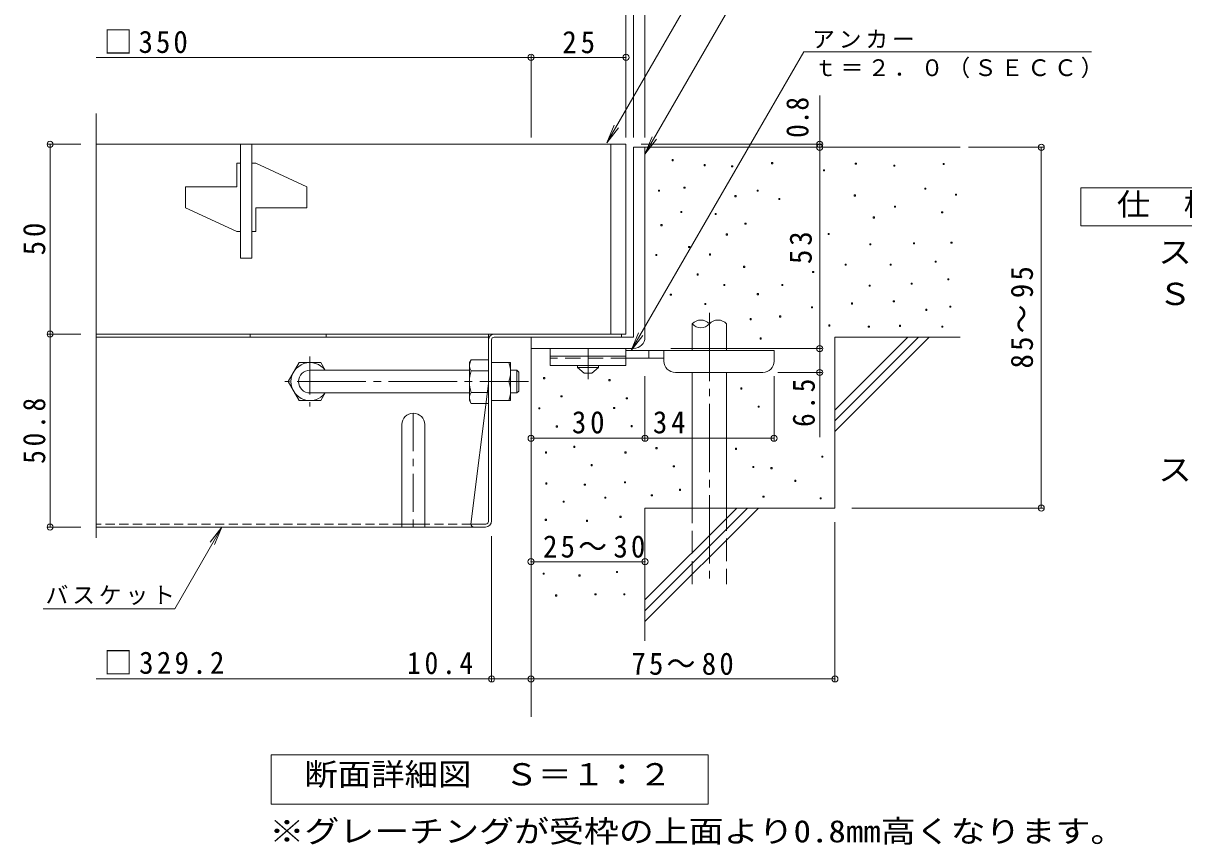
# Model space of a CAD drawing. Units: millimetres on the paper, enlarged 4 times, with parts at other scales. Extents: x -764 to 1063, y -779 to 732.
# Drawn here: x -764 to -153, y -611 to -179 of the extents above; entities that cross this region are included whole.
import ezdxf
from ezdxf.enums import TextEntityAlignment as Align

# ---------------------------------------------------------------- set-up
doc = ezdxf.new("R2010")
doc.units = ezdxf.units.MM
doc.header["$LTSCALE"] = 4
doc.header["$PDMODE"] = 32
doc.header["$PDSIZE"] = 3.2
for name, pattern in [('CHAIN1', [8, 5, -1, 1, -1]), ('CHAIN2', [12, 9, -1, 1, -1]), ('DASHED1', [1.8, 1.2, -0.6]), ('DASHED2', [3, 2, -1]), ('DASHED3', [4, 3, -1])]:
    doc.linetypes.add(name, pattern=pattern)
for name, color, linetype, lineweight in [('D-0_芯', 7, 'Continuous', 9), ('D-1_躯体', 2, 'Continuous', 9), ('D-2_仕上', 3, 'Continuous', 9), ('D-4_その他', 7, 'Continuous', 9), ('D-5_文字', 7, 'Continuous', 9), ('D-6_寸法', 6, 'Continuous', 9), ('D-7_ハッチ', 2, 'Continuous', 9), ('D-8_記号', 2, 'Continuous', 9), ('D-9_0-HOJO', 2, 'Continuous', 9), ('D-B_7-WAKU-T', 2, 'Continuous', 9)]:
    doc.layers.add(name, color=color, linetype=linetype, lineweight=lineweight)
doc.styles.add('ＭＳ ゴシック', font='')
doc.styles.get('ＭＳ ゴシック').set_extended_font_data('MS Gothic')

msp = doc.modelspace()

# ---------------------------------------------------------------- linework, layer by layer
at = {"layer": 'D-0_芯'}
for points in [[(-422.302, -251.118), (-422.302, -250.517), (-421.702, -250.517), (-421.702, -251.118)], [(-405.414, -253.757), (-405.414, -253.157), (-404.814, -253.157), (-404.814, -253.757)], [(-390.97, -254.359), (-390.97, -253.759), (-390.37, -253.759), (-390.37, -254.359)], [(-369.902, -252.738), (-369.902, -252.138), (-369.302, -252.138), (-369.302, -252.738)], [(-342.627, -256.446), (-342.627, -255.846), (-342.027, -255.846), (-342.027, -256.446)], [(-325.843, -252.927), (-325.843, -252.327), (-325.244, -252.327), (-325.244, -252.927)], [(-305.541, -254.01), (-305.541, -253.41), (-304.941, -253.41), (-304.941, -254.01)], [(-279.554, -253.198), (-279.554, -252.598), (-278.954, -252.598), (-278.954, -253.198)], [(-429.511, -267.242), (-429.511, -266.642), (-428.911, -266.642), (-428.911, -267.242)], [(-416.072, -265.664), (-416.072, -265.064), (-415.472, -265.064), (-415.472, -265.664)], [(-377.547, -267.244), (-377.547, -266.644), (-376.947, -266.644), (-376.947, -267.244)], [(-289.299, -266.191), (-289.299, -265.591), (-288.699, -265.591), (-288.699, -266.191)], [(-273.069, -269.266), (-273.069, -268.666), (-272.469, -268.666), (-272.469, -269.266)], [(-389.251, -270.062), (-389.251, -269.462), (-388.65, -269.462), (-388.65, -270.062)], [(-366.123, -271.635), (-366.123, -271.035), (-365.522, -271.035), (-365.522, -271.635)], [(-326.385, -269.71), (-326.385, -269.11), (-325.785, -269.11), (-325.785, -269.71)], [(-417.743, -278.397), (-417.743, -277.797), (-417.143, -277.797), (-417.143, -278.397)], [(-399.66, -279.46), (-399.66, -278.859), (-399.06, -278.859), (-399.06, -279.46)], [(-316.369, -281.35), (-316.369, -280.75), (-315.769, -280.75), (-315.769, -281.35)], [(-305.27, -275.665), (-305.27, -275.065), (-304.67, -275.065), (-304.67, -275.665)], [(-280.366, -278.643), (-280.366, -278.043), (-279.766, -278.043), (-279.766, -278.643)], [(-428.185, -285.391), (-428.185, -284.791), (-427.585, -284.791), (-427.585, -285.391)], [(-383.915, -284.617), (-383.915, -284.017), (-383.314, -284.017), (-383.314, -284.617)], [(-393.789, -290.253), (-393.789, -289.653), (-393.189, -289.653), (-393.189, -290.253)], [(-340.19, -290.013), (-340.19, -289.413), (-339.59, -289.413), (-339.59, -290.013)], [(-413.636, -296.833), (-413.636, -296.232), (-413.036, -296.232), (-413.036, -296.833)], [(-318.264, -295.427), (-318.264, -294.827), (-317.664, -294.827), (-317.664, -295.427)], [(-295.255, -294.885), (-295.255, -294.285), (-294.655, -294.285), (-294.655, -294.885)], [(-275.493, -294.615), (-275.493, -294.014), (-274.894, -294.014), (-274.894, -294.615)], [(-430.951, -301.124), (-430.951, -300.524), (-430.351, -300.524), (-430.351, -301.124)], [(-402.614, -300.844), (-402.614, -300.244), (-402.014, -300.244), (-402.014, -300.844)], [(-283.768, -304.544), (-283.768, -303.944), (-283.168, -303.944), (-283.168, -304.544)], [(-409.142, -311.369), (-409.142, -310.769), (-408.542, -310.769), (-408.542, -311.369)], [(-384.644, -307.344), (-384.644, -306.744), (-384.044, -306.744), (-384.044, -307.344)], [(-348.309, -310.06), (-348.309, -309.46), (-347.709, -309.46), (-347.709, -310.06)], [(-331.208, -306.199), (-331.208, -305.599), (-330.608, -305.599), (-330.608, -306.199)], [(-307.488, -306.199), (-307.488, -305.599), (-306.888, -305.599), (-306.888, -306.199)], [(-395.108, -316.861), (-395.108, -316.261), (-394.508, -316.261), (-394.508, -316.861)], [(-364.598, -316.861), (-364.598, -316.261), (-363.998, -316.261), (-363.998, -316.861)], [(-318.521, -317.232), (-318.521, -316.631), (-317.921, -316.631), (-317.921, -317.232)], [(-296.456, -316.128), (-296.456, -315.528), (-295.856, -315.528), (-295.856, -316.128)], [(-277.148, -313.922), (-277.148, -313.322), (-276.548, -313.322), (-276.548, -313.922)], [(-423.303, -321.928), (-423.303, -321.327), (-422.703, -321.327), (-422.703, -321.928)], [(-377.457, -321.706), (-377.457, -321.106), (-376.858, -321.106), (-376.858, -321.706)], [(-405.144, -326.897), (-405.144, -326.297), (-404.544, -326.297), (-404.544, -326.897)], [(-348.905, -328.633), (-348.905, -328.033), (-348.305, -328.033), (-348.305, -328.633)], [(-327.898, -326.609), (-327.898, -326.009), (-327.298, -326.009), (-327.298, -326.609)], [(-305.833, -325.506), (-305.833, -324.906), (-305.233, -324.906), (-305.233, -325.506)], [(-288.679, -329.949), (-288.679, -329.349), (-288.079, -329.349), (-288.079, -329.949)], [(-276.045, -328.264), (-276.045, -327.664), (-275.445, -327.664), (-275.445, -328.264)], [(-381.264, -334.857), (-381.264, -334.257), (-380.665, -334.257), (-380.665, -334.857)], [(-365.69, -333.473), (-365.69, -332.873), (-365.091, -332.873), (-365.091, -333.473)], [(-339.764, -338.228), (-339.764, -337.628), (-339.164, -337.628), (-339.164, -338.228)], [(-319, -338.792), (-319, -338.192), (-318.4, -338.192), (-318.4, -338.792)], [(-302.576, -338.371), (-302.576, -337.771), (-301.976, -337.771), (-301.976, -338.371)], [(-280.257, -338.792), (-280.257, -338.192), (-279.656, -338.192), (-279.656, -338.792)], [(-375.947, -345.036), (-375.947, -344.436), (-375.347, -344.436), (-375.347, -345.036)], [(-489.995, -365.92), (-489.995, -365.32), (-489.395, -365.32), (-489.395, -365.92)], [(-455.556, -366.98), (-455.556, -366.379), (-454.956, -366.379), (-454.956, -366.98)], [(-386.147, -371.395), (-386.147, -370.795), (-385.548, -370.795), (-385.548, -371.395)], [(-480.854, -375.515), (-480.854, -374.915), (-480.254, -374.915), (-480.254, -375.515)], [(-446.415, -376.574), (-446.415, -375.974), (-445.815, -375.974), (-445.815, -376.574)], [(-492.467, -381.815), (-492.467, -381.215), (-491.867, -381.215), (-491.867, -381.815)], [(-453.083, -381.638), (-453.083, -381.038), (-452.483, -381.038), (-452.483, -381.638)], [(-377.007, -380.99), (-377.007, -380.39), (-376.407, -380.39), (-376.407, -380.99)], [(-483.327, -391.41), (-483.327, -390.81), (-482.727, -390.81), (-482.727, -391.41)], [(-443.943, -391.233), (-443.943, -390.633), (-443.342, -390.633), (-443.342, -391.233)], [(-474.1, -402.14), (-474.1, -401.54), (-473.5, -401.54), (-473.5, -402.14)], [(-430.83, -402.787), (-430.83, -402.187), (-430.23, -402.187), (-430.23, -402.787)], [(-388.973, -403.141), (-388.973, -402.541), (-388.373, -402.541), (-388.373, -403.141)], [(-488.99, -405.101), (-488.99, -404.5), (-488.39, -404.5), (-488.39, -405.101)], [(-447.117, -405.101), (-447.117, -404.5), (-446.516, -404.5), (-446.516, -405.101)], [(-343.512, -407.25), (-343.512, -406.65), (-342.912, -406.65), (-342.912, -407.25)], [(-464.959, -411.735), (-464.959, -411.135), (-464.359, -411.135), (-464.359, -411.735)], [(-421.69, -412.382), (-421.69, -411.782), (-421.089, -411.782), (-421.089, -412.382)], [(-379.833, -412.736), (-379.833, -412.135), (-379.233, -412.135), (-379.233, -412.736)], [(-370.258, -413.31), (-370.258, -412.71), (-369.658, -412.71), (-369.658, -413.31)], [(-488.826, -421.409), (-488.826, -420.809), (-488.226, -420.809), (-488.226, -421.409)], [(-468.574, -422.018), (-468.574, -421.418), (-467.974, -421.418), (-467.974, -422.018)], [(-447.409, -420.8), (-447.409, -420.2), (-446.809, -420.2), (-446.809, -420.8)], [(-357.721, -419.996), (-357.721, -419.396), (-357.121, -419.396), (-357.121, -419.996)], [(-433.267, -427.607), (-433.267, -427.007), (-432.668, -427.007), (-432.668, -427.607)], [(-418.418, -424.761), (-418.418, -424.161), (-417.818, -424.161), (-417.818, -424.761)], [(-374.437, -428.354), (-374.437, -427.754), (-373.837, -427.754), (-373.837, -428.354)], [(-479.685, -431.004), (-479.685, -430.404), (-479.085, -430.404), (-479.085, -431.004)], [(-457.717, -428.843), (-457.717, -428.243), (-457.117, -428.243), (-457.117, -428.843)], [(-344.348, -429.19), (-344.348, -428.59), (-343.748, -428.59), (-343.748, -429.19)], [(-489.065, -440.59), (-489.065, -439.99), (-488.465, -439.99), (-488.465, -440.59)], [(-449.777, -438.956), (-449.777, -438.356), (-449.177, -438.356), (-449.177, -438.956)], [(-467.441, -441.088), (-467.441, -440.488), (-466.84, -440.488), (-466.84, -441.088)], [(-490.208, -468.958), (-490.208, -468.357), (-489.608, -468.357), (-489.608, -468.958)], [(-471.327, -469.871), (-471.327, -469.271), (-470.727, -469.271), (-470.727, -469.871)], [(-451.585, -468.032), (-451.585, -467.432), (-450.985, -467.432), (-450.985, -468.032)], [(-483.661, -480.378), (-483.661, -479.777), (-483.061, -479.777), (-483.061, -480.378)], [(-462.952, -479.769), (-462.952, -479.169), (-462.352, -479.169), (-462.352, -479.769)], [(-447.725, -479.769), (-447.725, -479.169), (-447.125, -479.169), (-447.125, -479.769)]]:
    msp.add_lwpolyline(points, close=True, dxfattribs=at)
at = {"layer": 'D-1_躯体'}
for p, q in [((-442.581, -244.053), (-442.581, -344.053)), ((-442.581, -244.053), (-436.581, -244.053)), ((-436.581, -244.053), (-436.581, -344.053)), ((-496.581, -344.053), (-442.581, -344.053)), ((-496.581, -350.053), (-496.581, -344.053)), ((-496.581, -350.053), (-442.581, -350.053))]:
    msp.add_line(p, q, dxfattribs=at)
at = {"layer": 'D-1_躯体', "color": 3}
for p, q in [((-507.385, -361.453), (-503.985, -361.453)), ((-503.985, -361.453), (-502.985, -362.453)), ((-503.985, -373.453), (-503.985, -361.453)), ((-502.985, -372.453), (-502.985, -362.453)), ((-503.985, -373.453), (-502.985, -372.453)), ((-507.385, -373.453), (-503.985, -373.453))]:
    msp.add_line(p, q, dxfattribs=at)
at = {"layer": 'D-1_躯体'}
msp.add_arc((-442.581, -344.053), 6, 270, 0, dxfattribs=at)
at = {"layer": 'D-2_仕上'}
for p, q in [((-725.649, -449.763), (-725.649, -226.173)), ((-446.581, -242.453), (-725.649, -242.453)), ((-649.582, -242.453), (-649.582, -302.453)), ((-454.581, -242.453), (-454.581, -342.453)), ((-446.581, -242.453), (-446.581, -342.453)), ((-651.582, -264.953), (-651.582, -252.453)), ((-649.582, -252.453), (-651.582, -252.453)), ((-641.581, -252.453), (-643.582, -252.453)), ((-641.581, -252.453), (-614.581, -264.953)), ((-678.581, -275.953), (-678.581, -264.953)), ((-678.581, -264.953), (-651.582, -264.953)), ((-678.581, -275.953), (-651.582, -288.453)), ((-649.582, -288.453), (-651.582, -288.453)), ((-641.581, -288.453), (-643.582, -288.453)), ((-725.649, -342.453), (-446.581, -342.453))]:
    msp.add_line(p, q, dxfattribs=at)
for points in [[(-643.582, -242.453), (-643.582, -302.453), (-649.582, -302.453)], [(-641.581, -288.453), (-641.581, -275.953), (-614.581, -275.953), (-614.581, -264.953)]]:
    msp.add_lwpolyline(points, dxfattribs=at)
at = {"layer": 'D-4_その他'}
for p, q in [((-436.581, -238.87), (-436.581, -107.706)), ((-446.581, -238.87), (-446.581, -151.984)), ((-442.581, -238.87), (-442.581, -151.984)), ((-496.581, -238.87), (-496.581, -195.485)), ((-725.649, -196.685), (-496.581, -196.685)), ((-496.581, -196.685), (-446.581, -196.685)), ((-344.595, -244.052), (-344.595, -216.813)), ((-751.009, -242.453), (-733.649, -242.453)), ((-749.809, -242.453), (-749.809, -342.453)), ((-343.395, -242.453), (-438.581, -242.453)), ((-343.395, -244.052), (-423.909, -244.052)), ((-344.595, -350.053), (-344.595, -244.052)), ((-266.169, -244.052), (-226.708, -244.052)), ((-227.907, -434.052), (-227.907, -244.052)), ((-751.009, -342.453), (-733.649, -342.453)), ((-749.809, -342.453), (-749.809, -444.053)), ((-422.977, -350.053), (-343.395, -350.053)), ((-344.595, -350.053), (-344.595, -396.753)), ((-436.578, -398.494), (-436.578, -364.652)), ((-368.578, -398.494), (-368.578, -364.652)), ((-343.395, -362.652), (-366.578, -362.652)), ((-327.687, -434.052), (-226.708, -434.052)), ((-751.009, -444.053), (-733.645, -444.053)), ((-659.404, -444.052), (-663.23, -453.291)), ((-336.581, -441.562), (-336.581, -525.253)), ((-517.385, -525.253), (-517.385, -448.853)), ((-496.581, -462.3), (-436.581, -462.3)), ((-753.481, -487.06), (-684.234, -487.06)), ((-517.385, -524.053), (-725.649, -524.053)), ((-496.581, -524.053), (-517.385, -524.053)), ((-496.581, -524.053), (-336.581, -524.053))]:
    msp.add_line(p, q, dxfattribs=at)
for points in [[(-496.578, -397.294), (-436.578, -397.294), (-368.578, -397.294)], [(-684.234, -487.06), (-659.404, -444.052), (-665.491, -451.986)]]:
    msp.add_lwpolyline(points, dxfattribs=at)
for p in [(-496.581, -196.685), (-446.581, -196.685), (-749.809, -242.453), (-344.595, -242.453), (-344.595, -244.052), (-227.907, -244.052), (-749.809, -342.453), (-344.595, -350.053), (-344.595, -362.652), (-496.578, -397.294), (-436.578, -397.294), (-368.578, -397.294), (-227.907, -434.052), (-749.809, -444.053), (-496.581, -462.3), (-436.581, -462.3), (-517.385, -524.053), (-496.581, -524.053), (-336.581, -524.053)]:
    msp.add_point(p, dxfattribs=at)
at = {"layer": 'D-5_文字'}
for p, q in [((-353.016, -193.819), (-201.415, -193.819)), ((-456.679, -241.653), (-450.591, -233.719)), ((-436.581, -247.74), (-430.494, -239.807)), ((-443.794, -351.052), (-437.707, -343.119))]:
    msp.add_line(p, q, dxfattribs=at)
for points in [[(-399.284, -142.242), (-456.679, -241.653), (-452.852, -232.414)], [(-391.651, -169.92), (-436.581, -247.74), (-432.754, -238.501)], [(-353.016, -193.819), (-443.794, -351.052), (-439.967, -341.813)]]:
    msp.add_lwpolyline(points, dxfattribs=at)
for points in [[(-207.155, -285.465), (-207.155, -265.465), (-117.155, -265.465), (-117.155, -285.465)], [(-633.379, -590.053), (-633.379, -564.053), (-403.379, -564.053), (-403.379, -590.053)]]:
    msp.add_lwpolyline(points, close=True, dxfattribs=at)
at = {"layer": 'D-6_寸法'}
for p, q in [((-436.581, -244.052), (-270.581, -244.052)), ((-411.664, -351.052), (-411.664, -337.052)), ((-393.664, -351.052), (-393.664, -337.052)), ((-336.581, -344.052), (-270.581, -344.052)), ((-336.581, -344.052), (-336.581, -434.052)), ((-336.581, -382.456), (-298.177, -344.052)), ((-336.581, -388.113), (-292.521, -344.052)), ((-336.581, -393.769), (-286.865, -344.052)), ((-496.581, -350.053), (-496.581, -544.053)), ((-411.664, -434.052), (-411.664, -362.652)), ((-393.664, -434.052), (-393.664, -362.652)), ((-436.581, -434.052), (-336.581, -434.052)), ((-436.581, -434.052), (-436.581, -504.053)), ((-436.581, -482.455), (-388.178, -434.052)), ((-436.581, -488.112), (-382.521, -434.052)), ((-436.581, -493.768), (-376.865, -434.052))]:
    msp.add_line(p, q, dxfattribs=at)
at = {"layer": 'D-6_寸法', "linetype": 'CHAIN2'}
msp.add_line((-402.664, -331.195), (-402.664, -474.052), dxfattribs=at)
at = {"layer": 'D-6_寸法', "linetype": 'DASHED3'}
for p, q in [((-411.664, -474.052), (-411.664, -434.052)), ((-393.664, -434.052), (-393.664, -474.052))]:
    msp.add_line(p, q, dxfattribs=at)
at = {"layer": 'D-6_寸法'}
for centre, start, end in [((-407.165, -341.114), 42.07146, 137.92854), ((-398.164, -341.114), 42.07146, 137.92854), ((-407.165, -332.99), 222.07146, 317.92854)]:
    msp.add_arc(centre, 6.062, start, end, dxfattribs=at)
at = {"layer": 'D-7_ハッチ'}
for p, q in [((-518.985, -342.453), (-725.645, -342.453)), ((-518.985, -344.053), (-725.645, -344.053)), ((-644.447, -342.453), (-644.447, -344.053)), ((-604.447, -342.453), (-604.447, -344.053)), ((-518.985, -441.119), (-518.985, -342.453)), ((-517.385, -440.853), (-517.385, -345.386)), ((-516.051, -344.053), (-448.978, -344.053)), ((-515.785, -342.453), (-448.978, -342.453)), ((-448.978, -342.453), (-448.978, -344.053)), ((-518.985, -368.453), (-528.209, -442.453)), ((-520.585, -444.053), (-725.645, -444.053)), ((-520.318, -442.453), (-528.209, -442.453))]:
    msp.add_line(p, q, dxfattribs=at)
at = {"layer": 'D-7_ハッチ', "linetype": 'DASHED1'}
for p, q in [((-564.585, -442.453), (-725.645, -442.453)), ((-528.209, -442.453), (-552.585, -442.453))]:
    msp.add_line(p, q, dxfattribs=at)
at = {"layer": 'D-7_ハッチ'}
for centre, radius, start, end in [((-515.785, -345.653), 3.2, 90, 180), ((-516.051, -345.386), 1.333, 90, 180), ((-526.609, -442.453), 1.6, 180, 270), ((-520.585, -440.853), 3.2, 270, 0), ((-520.318, -441.119), 1.333, 270, 0)]:
    msp.add_arc(centre, radius, start, end, dxfattribs=at)
at = {"layer": 'D-8_記号', "linetype": 'CHAIN1'}
for p, q in [((-612.978, -354.26), (-612.978, -380.646)), ((-599.785, -367.453), (-626.171, -367.453)), ((-558.585, -384.053), (-558.585, -444.053))]:
    msp.add_line(p, q, dxfattribs=at)
at = {"layer": 'D-8_記号'}
for p, q in [((-564.585, -390.053), (-564.585, -444.053)), ((-552.585, -390.053), (-552.585, -444.053)), ((-564.585, -442.453), (-552.585, -442.453))]:
    msp.add_line(p, q, dxfattribs=at)
msp.add_arc((-558.585, -390.053), 6, 0, 180, dxfattribs=at)
at = {"layer": 'D-9_0-HOJO', "color": 3}
for p, q in [((-486.578, -350.053), (-486.578, -359.053)), ((-446.578, -350.053), (-486.578, -350.053)), ((-446.578, -354.053), (-486.578, -354.053)), ((-446.578, -350.053), (-446.578, -359.053)), ((-446.578, -359.053), (-486.578, -359.053))]:
    msp.add_line(p, q, dxfattribs=at)
at = {"layer": 'D-9_0-HOJO', "color": 4, "linetype": 'CHAIN1'}
msp.add_line((-466.578, -366.148), (-466.578, -350.053), dxfattribs=at)
at = {"layer": 'D-9_0-HOJO', "color": 4}
for p, q in [((-368.578, -351.052), (-446.578, -351.052)), ((-434.578, -355.052), (-434.578, -351.052)), ((-426.578, -356.652), (-426.578, -351.052)), ((-368.578, -356.652), (-368.578, -351.052)), ((-426.568, -355.052), (-446.578, -355.052)), ((-420.578, -362.652), (-374.578, -362.652))]:
    msp.add_line(p, q, dxfattribs=at)
at = {"layer": 'D-9_0-HOJO'}
for p, q in [((-517.385, -357.453), (-507.385, -357.453)), ((-507.385, -377.453), (-507.385, -357.453)), ((-472.078, -360.052), (-472.078, -359.053)), ((-472.078, -360.052), (-468.578, -363.052)), ((-472.078, -360.052), (-461.078, -360.052)), ((-464.578, -363.052), (-461.078, -360.052)), ((-461.078, -360.052), (-461.078, -359.053)), ((-468.578, -363.052), (-464.578, -363.052)), ((-517.385, -367.453), (-508.251, -367.453)), ((-517.385, -377.453), (-507.385, -377.453))]:
    msp.add_line(p, q, dxfattribs=at)
at = {"layer": 'D-9_0-HOJO', "color": 3, "linetype": 'DASHED2'}
msp.add_line((-446.578, -355.053), (-486.578, -355.053), dxfattribs=at)
at = {"layer": 'D-9_0-HOJO'}
for centre in [(-522.251, -362.453), (-522.251, -372.453)]:
    msp.add_arc(centre, 14.866, 340.34633, 19.65366, dxfattribs=at)
at = {"layer": 'D-9_0-HOJO', "color": 4}
for centre, start, end in [((-420.578, -356.652), 180, 270), ((-374.578, -356.652), 270, 0)]:
    msp.add_arc(centre, 6, start, end, dxfattribs=at)
at = {"layer": 'D-B_7-WAKU-T'}
for p, q in [((-604.951, -361.437), (-607.251, -357.453)), ((-528.985, -357.453), (-528.119, -355.953)), ((-528.985, -377.453), (-528.985, -357.453)), ((-518.985, -355.953), (-528.119, -355.953)), ((-528.119, -361.726), (-518.985, -361.726)), ((-624.478, -367.453), (-618.704, -377.453)), ((-618.704, -377.453), (-607.251, -377.453)), ((-604.942, -373.453), (-607.251, -377.453)), ((-528.985, -377.453), (-528.119, -378.953)), ((-528.119, -373.179), (-518.985, -373.179)), ((-518.985, -378.953), (-528.119, -378.953))]:
    msp.add_line(p, q, dxfattribs=at)
at = {"layer": 'D-B_7-WAKU-T', "color": 3}
for p, q in [((-612.978, -361.453), (-528.985, -361.453)), ((-612.978, -373.453), (-528.985, -373.453))]:
    msp.add_line(p, q, dxfattribs=at)
at = {"layer": 'D-B_7-WAKU-T', "color": 3, "linetype": 'CHAIN2'}
msp.add_line((-619.554, -367.453), (-497.976, -367.453), dxfattribs=at)
at = {"layer": 'D-B_7-WAKU-T'}
msp.add_lwpolyline([(-624.478, -367.453), (-618.704, -357.453), (-607.251, -357.453)], dxfattribs=at)
for centre, radius, start, end in [((-612.978, -367.453), 10, 36.87019, 323.12981), ((-522.421, -359.243), 6.579, 149.99998, 176.07924), ((-523.515, -358.773), 5.47, 180.2103, 212.68507), ((-509.62, -367.453), 19.365, 162.79973, 197.20026), ((-523.515, -376.133), 5.47, 147.31491, 179.78969), ((-522.421, -375.663), 6.579, 183.92075, 210)]:
    msp.add_arc(centre, radius, start, end, dxfattribs=at)
at = {"layer": 'D-B_7-WAKU-T', "color": 3}
msp.add_arc((-612.978, -367.453), 6, 90, 270, dxfattribs=at)

# ---------------------------------------------------------------- texts
at = {"layer": 'D-4_その他', "color": 2, "style": 'ＭＳ ゴシック', "width": 0.9}
msp.add_text('0.8', height=11.73, rotation=90, dxfattribs=at).set_placement((-346.995, -239.085), align=Align.BOTTOM_LEFT)
at = {"layer": 'D-4_その他', "color": 2, "style": 'ＭＳ ゴシック', "width": 1.15}
msp.add_text('※グレーチングが受枠の上面より0.8mm高くなります。', height=11.73, dxfattribs=at).set_placement((-634.329, -613.638), align=Align.BOTTOM_LEFT)
at = {"layer": 'D-4_その他', "color": 2, "char_height": 11.73, "attachment_point": 7, "style": 'ＭＳ ゴシック'}
for s, insert in [('\\T1.21;\\W0.95;□350', (-721.649, -194.685)), ('\\T1.27;\\W0.95;25', (-480.081, -194.685)), ('\\T1.27;\\W0.95;30', (-475.078, -394.894)), ('\\T1.27;\\W0.95;34', (-432.431, -394.894)), ('\\T1.22;\\W0.95;25～30', (-490.262, -460.3)), ('\\T1.23;\\W0.95;□329.2', (-721.649, -521.653)), ('\\T1.28;\\W0.9;10.4', (-561.823, -521.653)), ('\\T1.22;\\W0.95;75～80', (-443.728, -522.053))]:
    msp.add_mtext(s, dxfattribs=dict(at, insert=insert))
at = {"layer": 'D-4_その他', "color": 2, "char_height": 11.73, "attachment_point": 7, "rotation": 90, "style": 'ＭＳ ゴシック'}
for s, insert in [('\\T1.27;\\W0.95;50', (-752.209, -300.953)), ('\\T1.27;\\W0.95;53', (-348.595, -305.552)), ('\\T1.22;\\W0.95;85～95', (-232.12, -360.552)), ('\\T1.27;\\W0.9;6.5', (-346.995, -391.33)), ('\\T1.28;\\W0.9;50.8', (-752.209, -410.753))]:
    msp.add_mtext(s, dxfattribs=dict(at, insert=insert))
at = {"layer": 'D-4_その他', "insert": (-752.234, -485.156), "char_height": 8.798, "attachment_point": 7, "style": 'ＭＳ ゴシック'}
msp.add_mtext('\\T1.17;バスケット', dxfattribs=at)
at = {"layer": 'D-5_文字', "color": 2, "style": 'ＭＳ ゴシック', "width": 1.1}
for s, p in [('仕\u3000様', (-188.155, -283.465)), ('ステンレス製グレーチング\u3000バスケット付\u3000プレーンタイプ\u3000集水桝用', (-166.319, -308.633)), ('ＳＭＷ\u3000４４５０（Ｐ＝２２）', (-166.319, -330.633)), ('ステンレス製受枠\u3000ＲＬ－５０（四方枠）', (-166.319, -423.221)), ('断面詳細図\u3000Ｓ＝１：２', (-616.009, -583.664))]:
    msp.add_text(s, height=11.73, dxfattribs=at).set_placement(p, align=Align.BOTTOM_LEFT)
at = {"layer": 'D-5_文字', "char_height": 8.798, "attachment_point": 7, "style": 'ＭＳ ゴシック'}
for s, insert in [('\\T1.17;アンカー', (-348.627, -191.956)), ('\\T1.17;ｔ＝２．０（ＳＥＣＣ）', (-347.558, -207.683))]:
    msp.add_mtext(s, dxfattribs=dict(at, insert=insert))

doc.saveas('drawing.dxf')
